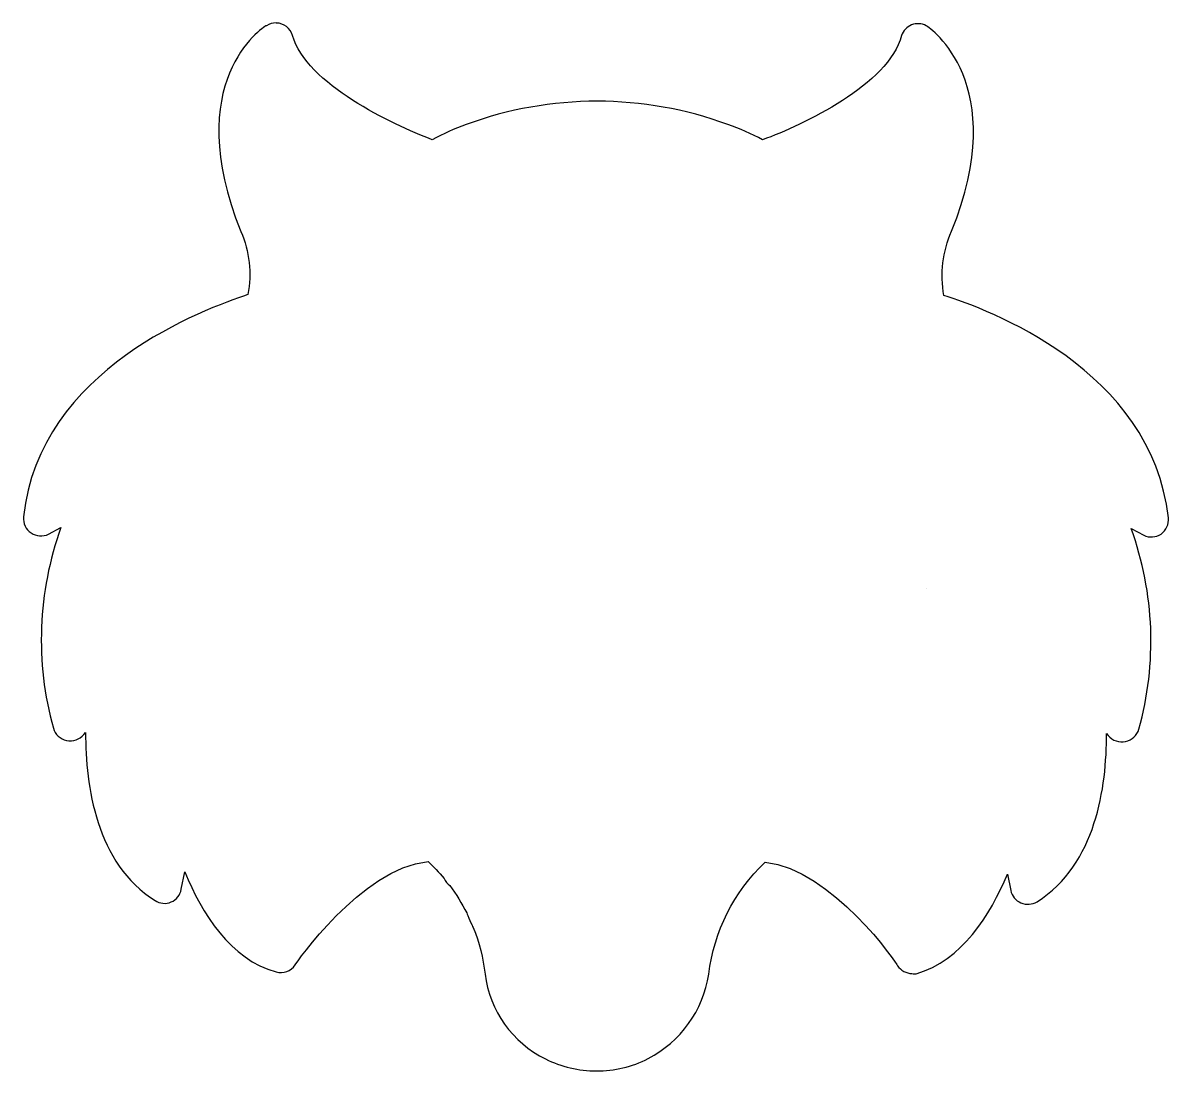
# Model space of a CAD drawing. Extents: x 0.7 to 99.3, y 9.1 to 99.3.
import ezdxf

# ---------------------------------------------------------------- set-up
doc = ezdxf.new("R2010")
doc.units = 0
doc.layers.add('Layer_1', color=7, linetype='CONTINUOUS')

msp = doc.modelspace()

# ---------------------------------------------------------------- linework, layer by layer
at = {"layer": 'Layer_1', "color": 7}
for p, q in [((22.494379, 99.251887), (22.494411, 99.253229)), ((2.905188, 55.276698), (3.978562, 55.845488)), ((96.047335, 55.753704), (97.123645, 55.184933)), ((78.410559, 50.587528), (78.410559, 50.587528)), ((5.950314, 38.044259), (6.099083, 38.207594)), ((93.926811, 38.115813), (94.075583, 37.952478)), ((14.327374, 24.72309), (14.627808, 26.216481)), ((85.415589, 26.034509), (85.683928, 24.631528))]:
    msp.add_line(p, q, dxfattribs=at)
for points in [[(21.66022, 99.01989), (21.286862, 98.900495), (14.270097, 94.149068), (19.452193, 81.320746)], [(22.494411, 99.253229), (22.199401, 99.25957), (21.909125, 99.178375), (21.66022, 99.01989)], [(23.90028, 98.166827), (23.720972, 98.798139), (23.150522, 99.238405), (22.494379, 99.251887)], [(77.150977, 99.086141), (76.742059, 98.9219), (76.426553, 98.585446), (76.288903, 98.166827)], [(78.409443, 99.018533), (78.020474, 99.225637), (77.559895, 99.250381), (77.150977, 99.086141)], [(80.591188, 81.333983), (85.743421, 94.072696), (78.723058, 98.824393), (78.409443, 99.018533)], [(35.923318, 89.20643), (32.443692, 90.535558), (25.080053, 94.015184), (23.90028, 98.166827)], [(76.288903, 98.166827), (75.183797, 93.955438), (67.821323, 90.475812), (64.341697, 89.20643)], [(61.354888, 90.518984), (54.085893, 93.191549), (46.10329, 93.191549), (38.834295, 90.518984)], [(38.834295, 90.518984), (37.828612, 90.164537), (36.854798, 89.725446), (35.923318, 89.20643)], [(64.341697, 89.20643), (63.385872, 89.729393), (62.386532, 90.168553), (61.354888, 90.518984)], [(19.452193, 81.320746), (20.188124, 79.609548), (20.40125, 77.718847), (20.064732, 75.886758)], [(79.934911, 75.809572), (79.599219, 77.675325), (79.827721, 79.598805), (80.591188, 81.333983)], [(20.064732, 75.886758), (16.40589, 74.677088), (2.096652, 69.52404), (0.752602, 56.755444)], [(99.244153, 56.678273), (97.855281, 69.446851), (83.593755, 74.674585), (79.934911, 75.809572)], [(0.752602, 56.755444), (0.704603, 56.211428), (0.957388, 55.684596), (1.411784, 55.381639)], [(98.61705, 55.289874), (99.064172, 55.603239), (99.304641, 56.135634), (99.244153, 56.678273)], [(1.411784, 55.381639), (1.854841, 55.081653), (2.424532, 55.041621), (2.905188, 55.276698)], [(3.978562, 55.845488), (1.970492, 50.29877), (1.741096, 44.264096), (3.322285, 38.580939)], [(96.703628, 38.489171), (98.284808, 44.172324), (98.055407, 50.206992), (96.047335, 55.753704)], [(97.123645, 55.184933), (97.604301, 54.949856), (98.173992, 54.989888), (98.61705, 55.289874)], [(3.322285, 38.580939), (3.477648, 38.049423), (3.914364, 37.647511), (4.456925, 37.536723)], [(95.568988, 37.444957), (96.111548, 37.555745), (96.548264, 37.957657), (96.703628, 38.489171)], [(4.456925, 37.536723), (5.010751, 37.407789), (5.58974, 37.604562), (5.950314, 38.044259)], [(6.099083, 38.207594), (6.099083, 33.622847), (6.980184, 26.962742), (12.072687, 23.751927)], [(87.953208, 23.660159), (93.030771, 26.870977), (93.926811, 33.531066), (93.926811, 38.115813)], [(94.075583, 37.952478), (94.436163, 37.51278), (95.01516, 37.316013), (95.568988, 37.444957)], [(24.124914, 18.22445), (24.124914, 18.22445), (29.757788, 26.519992), (35.552929, 27.126533)], [(35.552929, 27.126533), (36.044567, 26.668467), (36.506369, 26.179389), (36.935499, 25.662301)], [(59.712743, 17.419416), (60.146903, 21.099489), (61.859517, 24.510263), (64.55172, 27.056529)], [(64.55172, 27.056529), (70.335597, 26.466186), (75.947655, 18.238369), (75.947655, 18.151541)], [(14.627808, 26.216481), (16.091333, 22.69205), (18.570039, 18.672243), (22.482753, 17.611924)], [(36.935499, 25.662301), (37.040898, 25.417044), (37.21011, 25.204521), (37.42552, 25.046855)], [(77.560658, 17.462033), (81.458432, 18.567153), (83.922184, 22.525019), (85.415589, 26.034509)], [(13.461089, 23.632217), (13.912141, 23.830649), (14.236272, 24.238813), (14.327374, 24.72309)], [(37.42552, 25.046855), (37.981156, 24.304855), (38.47016, 23.515222), (38.88683, 22.687163)], [(12.072687, 23.751927), (12.48736, 23.485305), (13.006899, 23.440509), (13.461089, 23.632217)], [(85.683928, 24.631528), (85.782376, 24.149579), (86.111841, 23.74702), (86.564807, 23.555218)], [(38.88683, 22.687163), (38.908164, 22.611228), (38.935479, 22.537103), (38.96852, 22.465482)], [(86.564807, 23.555218), (87.016598, 23.359115), (87.536026, 23.398376), (87.953208, 23.660159)], [(38.96852, 22.465482), (39.074235, 22.1794), (39.198966, 21.90071), (39.341879, 21.631276)], [(39.341879, 21.631276), (39.37401, 21.566546), (39.409026, 21.503287), (39.44682, 21.441692)], [(39.44682, 21.441692), (39.959896, 20.156229), (40.301186, 18.80871), (40.461861, 17.433995)], [(22.482753, 17.611924), (23.104997, 17.43965), (23.767487, 17.686759), (24.124914, 18.22445)], [(75.947655, 18.151541), (76.222034, 17.7336), (76.687349, 17.480684), (77.1873, 17.477749)], [(40.461861, 17.433995), (40.853973, 14.27949), (42.80765, 11.534263), (45.659605, 10.130337)], [(54.485827, 10.162418), (57.285227, 11.610031), (59.226716, 14.305576), (59.712743, 17.419416)], [(77.1873, 17.477749), (77.31027, 17.453899), (77.436119, 17.448601), (77.560658, 17.462033)], [(45.659605, 10.130337), (47.01869, 9.453206), (48.516389, 9.100752), (50.034816, 9.100718)], [(50.034816, 9.100718), (51.582907, 9.085988), (53.111063, 9.450499), (54.485827, 10.162418)]]:
    msp.add_open_spline(points, degree=3, dxfattribs=at)

doc.saveas('drawing.dxf')
